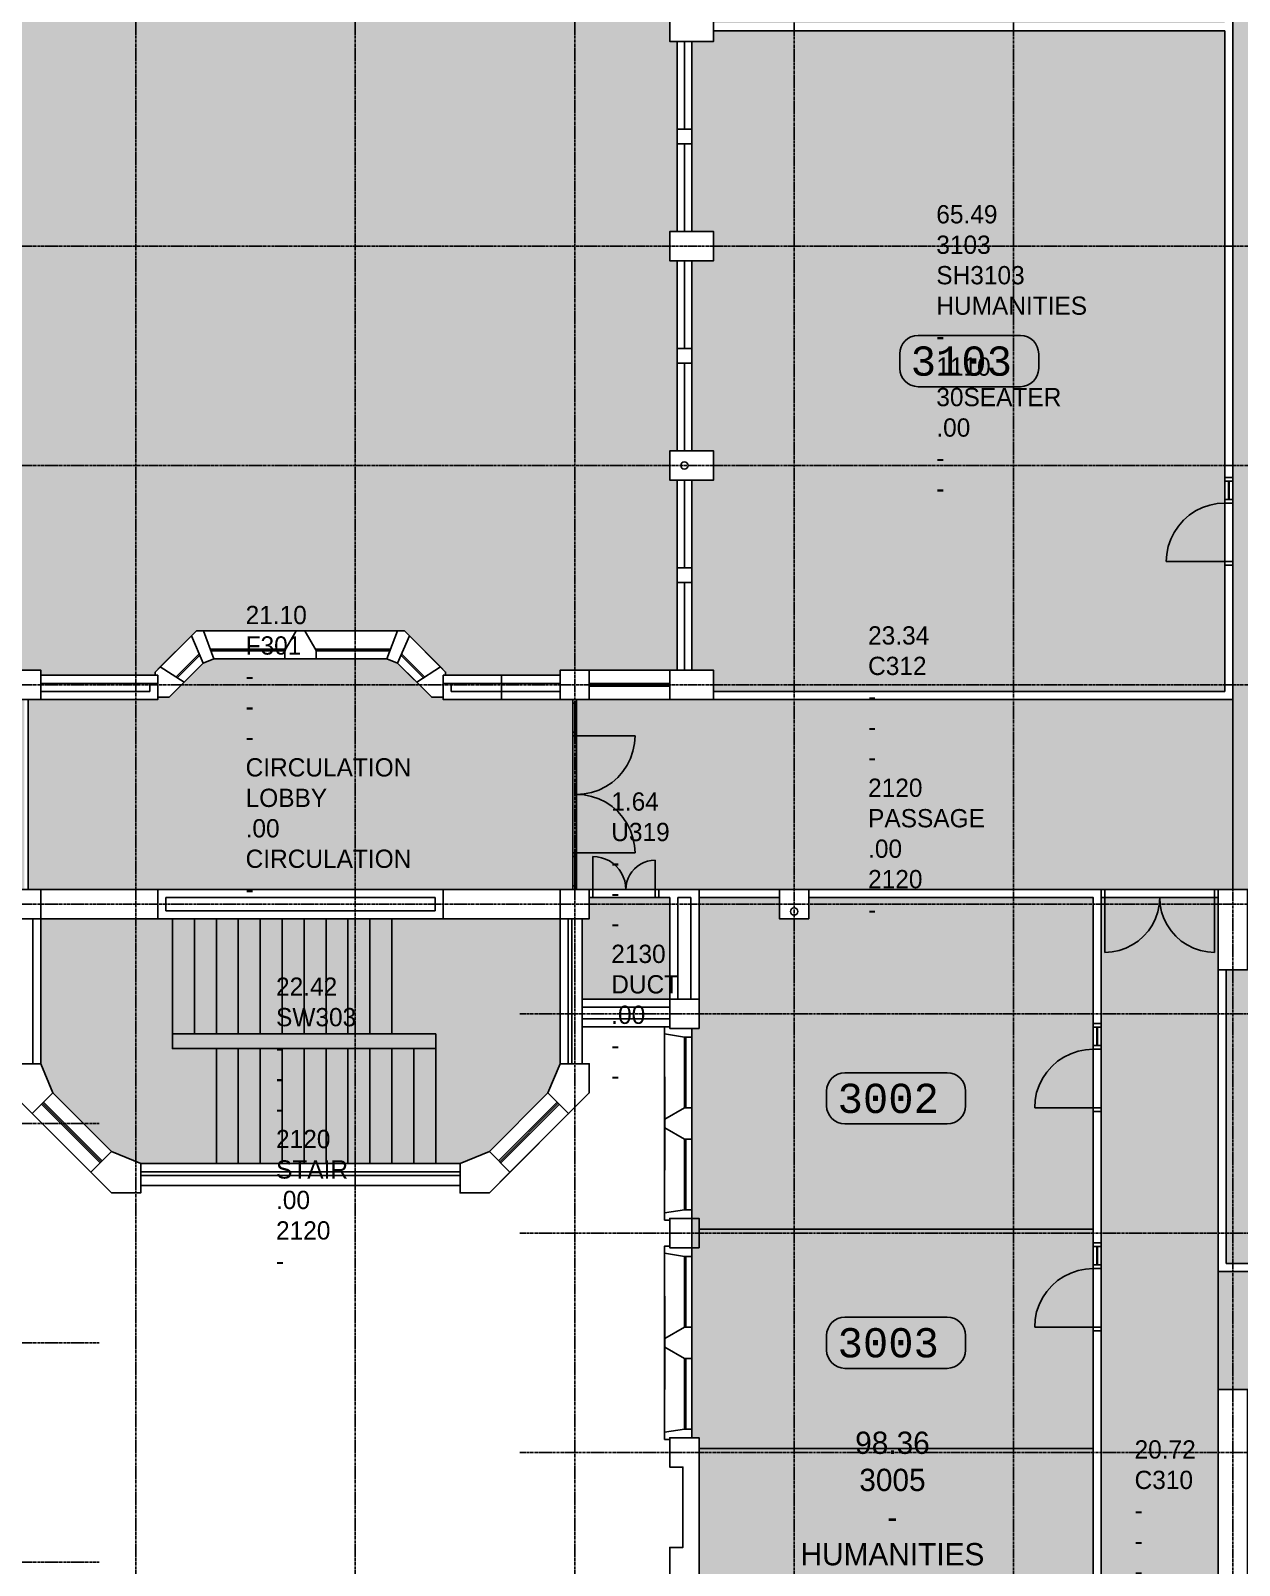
# Model space of a CAD drawing. Header units: millimetres. Extents: x -67062 to 59842, y -55557 to 30708.
# Drawn here: x -51151 to -34624, y -36386 to -15394 of the extents above; entities that cross this region are included whole.
import ezdxf

# ---------------------------------------------------------------- set-up
doc = ezdxf.new("R2010")
doc.units = ezdxf.units.MM
doc.header["$MEASUREMENT"] = 0
doc.linetypes.add('PCENTRE', pattern=[50.8, 31.75, -6.35, 6.35, -6.35])
doc.linetypes.add('PCENTRE2', pattern=[28.575, 19.05, -3.175, 3.175, -3.175])
for name, color, linetype in [('Boundaries_and_building_grids', 140, 'PCENTRE2'), ('BRICK_WALLS_P4', 1, 'CONTINUOUS'), ('COLUMNS_P5', 5, 'CONTINUOUS'), ('DR', 8, 'CONTINUOUS'), ('GROS$', 1, 'CONTINUOUS'), ('HL-TMP', 7, 'CONTINUOUS'), ('LIFTS AND STAIRS', 8, 'CONTINUOUS'), ('RM$', 5, 'CONTINUOUS'), ('RM$TXT', 5, 'CONTINUOUS'), ('SAPSE_P7', 9, 'CONTINUOUS'), ('WA', 6, 'CONTINUOUS'), ('WA_EXT', 7, 'CONTINUOUS'), ('WN', 4, 'CONTINUOUS')]:
    doc.layers.add(name, color=color, linetype=linetype)
doc.styles.add('MONOTXT', font='monotxt.shx')

msp = doc.modelspace()

# ---------------------------------------------------------------- hatches: boundary and pattern name
at = {"layer": 'HL-TMP', "linetype": 'Continuous', "true_color": 0x666666}
h = msp.add_hatch(color=251, dxfattribs=at)
h.paths.add_polyline_path([(-16822, -34092), (-19602, -34092), (-19602, -34882), (-19602, -40092), (-17412, -40092), (-16822, -40092), (-16822, -38882)], flags=0)
h.paths.add_polyline_path([(14588, 6341), (14422, 6741), (13621, 7542), (13221, 7708), (8855, 7708), (8455, 7542), (7653, 6741), (7488, 6341), (7488, 4358), (14588, 4358)], flags=0)
h.paths.add_polyline_path([(-43912, 6341), (-44078, 6741), (-44879, 7542), (-45279, 7708), (-49645, 7708), (-50045, 7542), (-50847, 6741), (-51012, 6341), (-51012, 4358), (-43912, 4358)], flags=0)
h.paths.add_polyline_path([(-43912, -27542), (-51012, -27542), (-51012, -29525), (-50847, -29925), (-50045, -30726), (-49645, -30892), (-45279, -30892), (-44879, -30726), (-44078, -29925), (-43912, -29525)], flags=0)
h.paths.add_polyline_path([(14588, -27542), (7488, -27542), (7488, -29525), (7653, -29925), (8455, -30726), (8855, -30892), (13221, -30892), (13621, -30726), (14422, -29925), (14588, -29525)], flags=0)
h.paths.add_polyline_path([(-10822, -34092), (-13982, -34092), (-13982, -39982), (-12402, -39982), (-10822, -39982)], flags=0)
h.paths.add_polyline_path([(23488, 4343), (23488, 7343), (23488, 10343), (23488, 13343), (23488, 16343), (23488, 19343), (23488, 22343), (23488, 25343), (23488, 28103), (20988, 28103), (20988, 26143), (20988, 23143), (20988, 20143), (20988, 17143), (20988, 14143), (20988, 12736), (20988, 11331), (20988, 9928), (20988, 6811), (20988, 5308), (20988, 3958), (20183, 3958), (16313, 3958), (16313, 2933), (16313, 308), (20928, 308), (20928, -92), (21391, -92), (22991, -92), (23488, -92), (23488, 1343)], flags=0)
h.paths.add_polyline_path([(21038, -202), (21038, -24397), (16588, -24397), (16588, -24542), (14813, -24542), (14813, -27142), (16588, -27142), (16588, -27287), (20778, -27287), (20778, -37877), (23788, -37877), (23788, -3397), (23488, -3397), (23488, -202)], flags=0)
h.paths.add_polyline_path([(-1767, -24542), (-1767, -27142), (7263, -27142), (7263, -24542)], flags=0)
h.paths.add_polyline_path([(-1512, -27252), (58, -27252), (58, -32367), (-1512, -32367)], flags=0)
h.paths.add_polyline_path([(-10602, -33982), (-10602, -40202), (-9322, -40202), (-9322, -33982)], flags=0)
h.paths.add_polyline_path([(-34912, -32367), (-34912, -33982), (58, -33982), (58, -32367)], flags=0)
h.paths.add_polyline_path([(58, -38327), (58, -34092), (-1512, -34092), (-1512, -40202), (-1657, -40202), (-1657, -41752), (-1657, -42287), (-1050, -42287), (58, -42287), (58, -42127), (58, -39127)], flags=0)
h.paths.add_polyline_path([(-1767, -40202), (-2903, -40202), (-8302, -40202), (-9212, -40202), (-9212, -41752), (-9212, -41802), (-7197, -41802), (-4197, -41802), (-1767, -41802), (-1767, -41752)], flags=0)
h.paths.add_polyline_path([(-37712, -40202), (-37712, -41802), (-9322, -41802), (-9322, -40202), (-14202, -40202), (-14202, -39602), (-16602, -39602), (-16602, -40202), (-19822, -40202), (-19822, -39602), (-22222, -39602), (-22222, -40202)], flags=0)
h.paths.add_polyline_path([(-36512, -27252), (-36512, -40202), (-34912, -40202), (-34912, -27252)], flags=0)
h.paths.add_polyline_path([(-31602, -33982), (-30322, -33982), (-30322, -40202), (-31602, -40202)], flags=0)
h.paths.add_polyline_path([(-43687, -24542), (-43687, -27142), (-34712, -27142), (-34712, -24542)], flags=0)
h.paths.add_polyline_path([(-59962, 14603), (-59962, -37877), (-57462, -37877), (-57462, -27142), (-51237, -27142), (-51237, -24542), (-57462, -24542), (-57462, -142), (-57352, -142), (-57352, 308), (-52737, 308), (-52737, 3958), (-57462, 3958), (-57462, 14603)], flags=0)
h.paths.add_polyline_path([(-57412, 25343), (-57412, 28103), (-60012, 28103), (-60012, 25343), (-60012, 23143), (-60012, 20143), (-60012, 19213), (-59962, 19213), (-59962, 17143), (-59962, 14713), (-57462, 14713), (-57462, 16213), (-57412, 16213), (-57412, 16343), (-57412, 19343), (-57412, 22343)], flags=0)
h.paths.add_polyline_path([(-43687, 3958), (-43687, -142), (-42412, -142), (-42412, 1158), (-34712, 1158), (-34712, -142), (-31912, -142), (-31912, 8), (-31512, 8), (-31512, -92), (-31292, -92), (-31079, -429), (-29345, -429), (-29133, -92), (-28912, -92), (-28912, 58), (-28512, 58), (-28512, -92), (-28292, -92), (-28079, -429), (-26345, -429), (-26133, -92), (-25912, -92), (-25912, 58), (-25512, 58), (-25512, -92), (-25292, -92), (-25079, -429), (-23345, -429), (-23133, -92), (-22912, -92), (-22912, 58), (-22512, 58), (-22512, -92), (-22292, -92), (-22079, -429), (-20345, -429), (-20133, -92), (-19912, -92), (-19912, 58), (-19512, 58), (-19512, -92), (-19292, -92), (-19079, -429), (-17345, -429), (-17133, -92), (-16912, -92), (-16912, 58), (-16512, 58), (-16512, -92), (-16292, -92), (-16079, -429), (-14345, -429), (-14133, -92), (-13912, -92), (-13912, 58), (-13512, 58), (-13512, -92), (-13292, -92), (-13079, -429), (-11345, -429), (-11133, -92), (-10912, -92), (-10912, 58), (-10512, 58), (-10512, -92), (-10292, -92), (-10079, -429), (-8345, -429), (-8133, -92), (-7912, -92), (-7912, 58), (-7512, 58), (-7512, -92), (-7292, -92), (-7079, -429), (-5345, -429), (-5133, -92), (-4912, -92), (-4912, 8), (-1767, 8), (-1767, 1158), (5988, 1158), (5988, -142), (7263, -142), (7263, 3958)], flags=0)
h.paths.add_polyline_path([(-32062, -142), (-34712, -142), (-34712, -27142), (-31787, -27142), (-31787, -26921), (-31575, -26709), (-31575, -24975), (-31787, -24763), (-31787, -24542), (-32312, -24542), (-32312, -24142), (-31787, -24142), (-31787, -23921), (-31575, -23709), (-31575, -21975), (-31787, -21763), (-31787, -21542), (-32312, -21542), (-32312, -21142), (-31787, -21142), (-31787, -20921), (-31575, -20709), (-31575, -18975), (-31787, -18763), (-31787, -18542), (-32312, -18542), (-32312, -18142), (-31787, -18142), (-31787, -17921), (-31575, -17709), (-31575, -15975), (-31787, -15763), (-31787, -15542), (-32312, -15542), (-32312, -15142), (-31787, -15142), (-31787, -14921), (-31575, -14709), (-31575, -12975), (-31787, -12763), (-31787, -12542), (-32312, -12542), (-32312, -12142), (-31787, -12142), (-31787, -11921), (-31575, -11709), (-31575, -9975), (-31787, -9763), (-31787, -9542), (-32312, -9542), (-32312, -9142), (-31787, -9142), (-31787, -8921), (-31575, -8709), (-31575, -6975), (-31787, -6763), (-31787, -6542), (-32312, -6542), (-32312, -6142), (-31787, -6142), (-31787, -5921), (-31575, -5709), (-31575, -3975), (-31787, -3763), (-31787, -3542), (-32312, -3542), (-32312, -3142), (-31787, -3142), (-31787, -2921), (-31575, -2709), (-31575, -975), (-31787, -763), (-31787, -542), (-32062, -542)], flags=0)
h.paths.add_polyline_path([(-4637, -27142), (-1767, -27142), (-1767, 8), (-4512, 8), (-4512, -142), (-4362, -142), (-4362, -542), (-4637, -542), (-4637, -763), (-4849, -975), (-4849, -2709), (-4637, -2921), (-4637, -3142), (-4312, -3142), (-4312, -3542), (-4637, -3542), (-4637, -3763), (-4849, -3975), (-4849, -5709), (-4637, -5921), (-4637, -6142), (-4312, -6142), (-4312, -6542), (-4637, -6542), (-4637, -6763), (-4849, -6975), (-4849, -8709), (-4637, -8921), (-4637, -9142), (-4312, -9142), (-4312, -9542), (-4637, -9542), (-4637, -9763), (-4849, -9975), (-4849, -11709), (-4637, -11921), (-4637, -12142), (-4312, -12142), (-4312, -12542), (-4637, -12542), (-4637, -12763), (-4849, -12975), (-4849, -14709), (-4637, -14921), (-4637, -15142), (-4312, -15142), (-4312, -15542), (-4637, -15542), (-4637, -15763), (-4849, -15975), (-4849, -17709), (-4637, -17921), (-4637, -18142), (-4312, -18142), (-4312, -18542), (-4637, -18542), (-4637, -18763), (-4849, -18975), (-4849, -20709), (-4637, -20921), (-4637, -21142), (-4312, -21142), (-4312, -21542), (-4637, -21542), (-4637, -21763), (-4849, -21975), (-4849, -23709), (-4637, -23921), (-4637, -24142), (-4312, -24142), (-4312, -24542), (-4637, -24542), (-4637, -24763), (-4849, -24975), (-4849, -26709), (-4637, -26921)], flags=0)
h.paths.add_polyline_path([(33, 3958), (1033, 3958), (1033, 5658), (1233, 5658), (1233, 12958), (33, 12958)], flags=0)
at = {"layer": 'HL-TMP', "linetype": 'Continuous'}
h = msp.add_hatch(color=7, dxfattribs=at)
h.paths.add_polyline_path([(-34822, -15397), (-41812, -15397), (-41812, -15542), (-42112, -15542), (-42112, -18142), (-41812, -18142), (-41812, -18542), (-42112, -18542), (-42112, -21142), (-41812, -21142), (-41812, -21542), (-42112, -21542), (-42112, -24142), (-41812, -24142), (-41812, -24432), (-34822, -24432), (-34822, -21857)], flags=0)
h.paths.add_polyline_path([(-34822, -6397), (-41812, -6397), (-41812, -6542), (-42112, -6542), (-42112, -9142), (-41812, -9142), (-41812, -9542), (-42112, -9542), (-42112, -12142), (-41812, -12142), (-41812, -12542), (-42112, -12542), (-42112, -15142), (-41812, -15142), (-41812, -15287), (-34822, -15287), (-34822, -12857)], flags=0)
h.paths.add_polyline_path([(-34822, 1048), (-41812, 1048), (-41812, -542), (-42112, -542), (-42112, -3142), (-41812, -3142), (-41812, -3542), (-42112, -3542), (-42112, -6142), (-41812, -6142), (-41812, -6287), (-34822, -6287), (-34822, -3692)], flags=0)
h.paths.add_polyline_path([(-77, 12958), (-4662, 12958), (-4662, 10458), (-4412, 10458), (-4412, 9858), (-4662, 9858), (-4662, 5658), (-77, 5658), (-77, 6678)], flags=0)
h.paths.add_polyline_path([(5588, 12958), (1343, 12958), (1343, 5928), (1343, 5658), (5588, 5658)], flags=0)
h.paths.add_polyline_path([(5688, -6542), (5388, -6542), (5388, -6397), (-1657, -6397), (-1657, -7657), (-1657, -15287), (5388, -15287), (5388, -15142), (5688, -15142), (5688, -12542), (5388, -12542), (5388, -12142), (5688, -12142), (5688, -9542), (5388, -9542), (5388, -9142), (5688, -9142)], flags=0)
h.paths.add_polyline_path([(5688, -20542), (5688, -18542), (5388, -18542), (5388, -18142), (5688, -18142), (5688, -15542), (5388, -15542), (5388, -15397), (-1657, -15397), (-1657, -16657), (-1657, -24432), (5388, -24432), (5388, -24142), (5688, -24142), (5688, -21542), (5388, -21542), (5388, -21142), (5688, -21142)], flags=0)
at = {"layer": 'HL-TMP', "linetype": 'Continuous', "true_color": 0xff6633}
h = msp.add_hatch(color=30, dxfattribs=at)
h.paths.add_polyline_path([(-10122, 5548), (-12412, 5548), (-12412, 4068), (-10719, 4068), (-10122, 4068)], flags=0)
h.paths.add_polyline_path([(20928, -892), (20928, -542), (16263, -542), (16263, -3142), (16588, -3142), (16588, -3287), (20928, -3287)], flags=0)
h.paths.add_polyline_path([(-28732, -34092), (-29752, -34092), (-30212, -34092), (-30212, -36982), (-28732, -36982)], flags=0)
h.paths.add_polyline_path([(5588, -34897), (168, -34897), (168, -36127), (168, -37787), (5588, -37787)], flags=0)
h.paths.add_polyline_path([(-21522, 5548), (-22432, 5548), (-22662, 5548), (-22662, 4558), (-22512, 4558), (-22512, 4068), (-21522, 4068)], flags=0)
h.paths.add_polyline_path([(-19122, 5548), (-20322, 5548), (-21412, 5548), (-21412, 4068), (-19122, 4068)], flags=0)
h.paths.add_polyline_path([(-31822, -34202), (-34512, -34202), (-34512, -39982), (-32790, -39982), (-31822, -39982)], flags=0)
h.paths.add_polyline_path([(-1912, -37922), (-4602, -37922), (-4602, -39982), (-2903, -39982), (-1912, -39982)], flags=0)
h.paths.add_polyline_path([(-31767, -27692), (-31912, -27692), (-31912, -27542), (-32062, -27542), (-32062, -27252), (-34512, -27252), (-34512, -28242), (-34802, -28242), (-34802, -32257), (-31767, -32257), (-31767, -30957)], flags=0)
h.paths.add_polyline_path([(-12522, 5548), (-13432, 5548), (-14912, 5548), (-14912, 4068), (-13912, 4068), (-13912, 4558), (-13512, 4558), (-13512, 4068), (-12522, 4068)], flags=0)
h.paths.add_polyline_path([(-54380, -18596), (-54380, -18397), (-57352, -18397), (-57352, -19657), (-57352, -21287), (-54380, -21287)], flags=0)
at = {"layer": 'HL-TMP', "linetype": 'Continuous', "true_color": 0x66cd4f}
h = msp.add_hatch(color=93, dxfattribs=at)
h.paths.add_polyline_path([(-51312, 5458), (-52412, 5458), (-52412, 5328), (-52412, 4068), (-51537, 4068), (-51412, 4068), (-51412, 4358), (-51312, 4358)], flags=0)
h.paths.add_polyline_path([(-42312, 5386), (-43612, 5386), (-43612, 4358), (-43512, 4358), (-43512, 4068), (-42962, 4068), (-42412, 4068), (-42412, 4358), (-42312, 4358)], flags=0)
h.paths.add_polyline_path([(-24022, 5548), (-26312, 5548), (-26312, 4068), (-25167, 4068), (-24022, 4068)], flags=0)
h.paths.add_polyline_path([(-22772, 5548), (-23912, 5548), (-23912, 4068), (-22962, 4068), (-22912, 4068), (-22912, 4558), (-22772, 4558)], flags=0)
h.paths.add_polyline_path([(-15022, 5548), (-17312, 5548), (-17312, 4068), (-15022, 4068)], flags=0)
h.paths.add_polyline_path([(-77, 5548), (-8312, 5548), (-8312, 4068), (-4912, 4068), (-4912, 4558), (-4512, 4558), (-4512, 4068), (-841, 4068), (-77, 4068)], flags=0)
h.paths.add_polyline_path([(5588, 5548), (1143, 5548), (1143, 4068), (3839, 4068), (5588, 4068)], flags=0)
h.paths.add_polyline_path([(7188, 5386), (5878, 5386), (5878, 4358), (5988, 4358), (5988, 4068), (6538, 4068), (7088, 4068), (7088, 4358), (7188, 4358)], flags=0)
h.paths.add_polyline_path([(14888, -27542), (14888, -28632), (16478, -28632), (16478, -27252), (14988, -27252), (14988, -27542)], flags=0)
h.paths.add_polyline_path([(5988, -27252), (5988, -28689), (7188, -28689), (7188, -27542), (7088, -27542), (7088, -27252)], flags=0)
h.paths.add_polyline_path([(-42412, -27252), (-43512, -27252), (-43512, -27542), (-43612, -27542), (-43612, -28642), (-42412, -28642)], flags=0)
h.paths.add_polyline_path([(-51312, -27542), (-51412, -27542), (-51412, -27252), (-52312, -27252), (-52902, -27252), (-52902, -28632), (-51312, -28632)], flags=0)
at = {"layer": 'HL-TMP', "linetype": 'Continuous', "true_color": 0xcc679f}
h = msp.add_hatch(color=233, dxfattribs=at)
h.paths.add_polyline_path([(-43737, -24542), (-44712, -24542), (-45512, -24542), (-45512, -24512), (-45666, -24512), (-46133, -24046), (-46279, -23985), (-48645, -23985), (-48792, -24046), (-49258, -24512), (-49412, -24512), (-49412, -24542), (-51187, -24542), (-51187, -26642), (-51187, -27142), (-51012, -27142), (-43737, -27142)], flags=0)
h.paths.add_polyline_path([(14763, -24542), (12988, -24542), (12834, -24512), (12367, -24046), (12221, -23985), (9855, -23985), (9708, -24046), (9242, -24512), (9088, -24512), (9088, -24542), (7313, -24542), (7313, -26642), (7313, -27142), (7488, -27142), (14763, -27142), (14763, -26642)], flags=0)
h.paths.add_polyline_path([(16263, 2933), (16263, 3958), (15863, 3958), (14588, 3958), (7313, 3958), (7313, -142), (7488, -142), (7488, -432), (8526, -432), (10738, -432), (10738, -142), (11338, -142), (11338, -432), (14588, -432), (14588, -142), (15988, -142), (15988, 308), (16263, 308)], flags=0)
h.paths.add_polyline_path([(-43737, 3958), (-43912, 3958), (-51537, 3958), (-52687, 3958), (-52687, 1333), (-52687, 308), (-52412, 308), (-52412, -142), (-51012, -142), (-51012, -432), (-49974, -432), (-47762, -432), (-47762, -142), (-47162, -142), (-47162, -432), (-43912, -432), (-43912, -142), (-43737, -142)], flags=0)
at = {"layer": 'HL-TMP', "linetype": 'Continuous'}
h = msp.add_hatch(color=7, dxfattribs=at)
h.paths.add_polyline_path([(-42112, -46702), (-42112, -45542), (-42012, -45542), (-42012, -45142), (-42112, -45142), (-42112, -42542), (-42012, -42542), (-42012, -42142), (-42112, -42142), (-42112, -39542), (-42012, -39542), (-42012, -34787), (-42012, -34642), (-42112, -34642), (-42112, -29042), (-42012, -29042), (-42012, -27252), (-40912, -27252), (-40912, -27542), (-40512, -27542), (-40512, -27252), (-36622, -27252), (-36622, -40092), (-37767, -40092), (-37822, -40092), (-37822, -41912), (-37767, -41912), (-37767, -46642), (-37912, -46642), (-37912, -46742), (-40512, -46742), (-40512, -46642), (-40912, -46642), (-40912, -46742), (-42073, -46742)], flags=0)
h.paths.add_polyline_path([(-52687, -15542), (-53012, -15542), (-53012, -15397), (-57352, -15397), (-57352, -16657), (-57352, -18287), (-53012, -18287), (-54290, -18287), (-54290, -21287), (-53012, -21287), (-53012, -21142), (-52687, -21142), (-52687, -18542), (-53012, -18542), (-53012, -18142), (-52687, -18142)], flags=0)
h.paths.add_polyline_path([(5688, -542), (5388, -542), (5388, 1048), (-1657, 1048), (-1657, -1692), (-1657, -6287), (5388, -6287), (5388, -6142), (5688, -6142), (5688, -3542), (5388, -3542), (5388, -3142), (5688, -3142)], flags=0)
at = {"layer": 'HL-TMP', "linetype": 'Continuous', "true_color": 0x339aa9}
h = msp.add_hatch(color=135, dxfattribs=at)
h.paths.add_polyline_path([(16063, -15542), (15988, -15542), (15988, -15142), (16063, -15142), (16063, -12542), (15988, -12542), (15988, -12142), (16063, -12142), (16063, -9542), (15988, -9542), (15988, -9142), (16063, -9142), (16063, -6542), (15988, -6542), (15988, -6142), (16063, -6142), (16063, -3542), (15988, -3542), (15988, -3142), (16063, -3142), (16063, -542), (14888, -542), (14888, -2525), (14988, -2525), (14988, -2925), (14705, -3208), (14634, -3137), (13833, -3938), (13903, -4009), (13621, -4292), (13221, -4292), (13221, -4192), (8855, -4192), (8855, -4292), (8455, -4292), (8172, -4009), (8243, -3938), (7441, -3137), (7371, -3208), (7088, -2925), (7088, -2525), (7188, -2525), (7188, -542), (5888, -542), (5888, -3142), (5988, -3142), (5988, -3542), (5888, -3542), (5888, -6142), (5988, -6142), (5988, -6542), (5888, -6542), (5888, -9142), (5988, -9142), (5988, -9542), (5888, -9542), (5888, -12142), (5988, -12142), (5988, -12542), (5888, -12542), (5888, -15142), (5988, -15142), (5988, -15542), (5888, -15542), (5888, -18142), (5988, -18142), (5988, -18542), (5888, -18542), (5888, -20542), (5888, -21142), (5988, -21142), (5988, -21542), (5888, -21542), (5888, -24142), (7488, -24142), (7488, -24212), (9052, -24212), (9052, -24167), (9615, -23604), (12460, -23604), (13068, -24212), (14588, -24212), (14588, -24142), (16063, -24142), (16063, -21542), (15988, -21542), (15988, -21142), (16063, -21142), (16063, -18542), (15988, -18542), (15988, -18142), (16063, -18142)], flags=0)
h.paths.add_polyline_path([(-31512, -142), (-31512, -542), (-31737, -542), (-31737, -742), (-31525, -954), (-31525, -2730), (-31737, -2942), (-31737, -3142), (-31512, -3142), (-31512, -3542), (-31737, -3542), (-31737, -3742), (-31525, -3954), (-31525, -5730), (-31737, -5942), (-31737, -6142), (-31512, -6142), (-31512, -6542), (-31737, -6542), (-31737, -6742), (-31525, -6954), (-31525, -8730), (-31737, -8942), (-31737, -9142), (-31512, -9142), (-31512, -9542), (-31737, -9542), (-31737, -9742), (-31525, -9954), (-31525, -11730), (-31737, -11942), (-31737, -12142), (-31512, -12142), (-31512, -12542), (-31737, -12542), (-31737, -12742), (-31525, -12954), (-31525, -14730), (-31737, -14942), (-31737, -15142), (-31512, -15142), (-31512, -15542), (-31737, -15542), (-31737, -15742), (-31525, -15954), (-31525, -17730), (-31737, -17942), (-31737, -18142), (-31512, -18142), (-31512, -18542), (-31737, -18542), (-31737, -18742), (-31525, -18954), (-31525, -20730), (-31737, -20942), (-31737, -21142), (-31512, -21142), (-31512, -21542), (-31737, -21542), (-31737, -21742), (-31525, -21954), (-31525, -23730), (-31737, -23942), (-31737, -24142), (-31512, -24142), (-31512, -24542), (-31737, -24542), (-31737, -24742), (-31525, -24954), (-31525, -26730), (-31737, -26942), (-31737, -27142), (-31512, -27142), (-31512, -27542), (-31312, -27542), (-31100, -27205), (-29324, -27205), (-29112, -27542), (-28912, -27542), (-28912, -27142), (-28512, -27142), (-28512, -27542), (-28312, -27542), (-28100, -27205), (-26324, -27205), (-26112, -27542), (-25912, -27542), (-25912, -27142), (-25512, -27142), (-25512, -27542), (-25312, -27542), (-25100, -27205), (-23324, -27205), (-23112, -27542), (-22912, -27542), (-22912, -27142), (-22512, -27142), (-22512, -27542), (-22312, -27542), (-22100, -27205), (-20324, -27205), (-20112, -27542), (-19912, -27542), (-19912, -27142), (-19512, -27142), (-19512, -27542), (-19312, -27542), (-19100, -27205), (-17324, -27205), (-17112, -27542), (-16912, -27542), (-16912, -27142), (-16512, -27142), (-16512, -27542), (-16312, -27542), (-16100, -27205), (-14324, -27205), (-14112, -27542), (-13912, -27542), (-13912, -27142), (-13512, -27142), (-13512, -27542), (-13312, -27542), (-13100, -27205), (-11324, -27205), (-11112, -27542), (-10912, -27542), (-10912, -27142), (-10512, -27142), (-10512, -27542), (-10312, -27542), (-10100, -27205), (-8324, -27205), (-8112, -27542), (-7912, -27542), (-7912, -27142), (-7512, -27142), (-7512, -27542), (-7312, -27542), (-7100, -27205), (-5324, -27205), (-5112, -27542), (-4912, -27542), (-4912, -27142), (-4687, -27142), (-4687, -26942), (-4893, -26737), (-4899, -26730), (-4899, -24954), (-4687, -24742), (-4687, -24542), (-4912, -24542), (-4912, -24142), (-4687, -24142), (-4687, -23942), (-4899, -23730), (-4899, -21954), (-4687, -21742), (-4687, -21542), (-4912, -21542), (-4912, -21142), (-4687, -21142), (-4687, -20942), (-4899, -20730), (-4899, -18954), (-4687, -18742), (-4687, -18542), (-4912, -18542), (-4912, -18142), (-4687, -18142), (-4687, -17942), (-4899, -17730), (-4899, -15954), (-4687, -15742), (-4687, -15542), (-4912, -15542), (-4912, -15142), (-4687, -15142), (-4687, -14942), (-4899, -14730), (-4899, -12954), (-4687, -12742), (-4687, -12542), (-4912, -12542), (-4912, -12142), (-4687, -12142), (-4687, -11942), (-4899, -11730), (-4899, -9954), (-4687, -9742), (-4687, -9542), (-4912, -9542), (-4912, -9142), (-4687, -9142), (-4687, -8942), (-4899, -8730), (-4899, -6954), (-4687, -6742), (-4687, -6542), (-4912, -6542), (-4912, -6142), (-4687, -6142), (-4687, -5942), (-4899, -5730), (-4899, -3954), (-4687, -3742), (-4687, -3542), (-4912, -3542), (-4912, -3142), (-4687, -3142), (-4687, -2942), (-4899, -2730), (-4899, -954), (-4687, -742), (-4687, -542), (-4912, -542), (-4912, -142), (-5112, -142), (-5324, -479), (-7100, -479), (-7312, -142), (-7512, -142), (-7512, -542), (-7912, -542), (-7912, -142), (-8112, -142), (-8324, -479), (-10100, -479), (-10312, -142), (-10512, -142), (-10512, -542), (-10912, -542), (-10912, -142), (-11112, -142), (-11324, -479), (-13100, -479), (-13312, -142), (-13512, -142), (-13512, -542), (-13912, -542), (-13912, -142), (-14112, -142), (-14324, -479), (-16100, -479), (-16312, -142), (-16512, -142), (-16512, -542), (-16912, -542), (-16912, -142), (-17112, -142), (-17324, -479), (-19100, -479), (-19312, -142), (-19512, -142), (-19512, -542), (-19912, -542), (-19912, -142), (-20112, -142), (-20324, -479), (-22100, -479), (-22312, -142), (-22512, -142), (-22512, -542), (-22912, -542), (-22912, -142), (-23112, -142), (-23324, -479), (-25100, -479), (-25312, -142), (-25512, -142), (-25512, -542), (-25912, -542), (-25912, -142), (-26112, -142), (-26324, -479), (-28100, -479), (-28312, -142), (-28512, -142), (-28512, -542), (-28912, -542), (-28912, -142), (-29112, -142), (-29324, -479), (-31100, -479), (-31312, -142)], flags=0)
h.paths.add_polyline_path([(-42312, -12542), (-42412, -12542), (-42412, -12142), (-42312, -12142), (-42312, -9542), (-42412, -9542), (-42412, -9142), (-42312, -9142), (-42312, -6542), (-42412, -6542), (-42412, -6142), (-42312, -6142), (-42312, -3542), (-42412, -3542), (-42412, -3142), (-42312, -3142), (-42312, -542), (-43612, -542), (-43612, -2525), (-43512, -2525), (-43512, -2925), (-43795, -3208), (-43866, -3137), (-44667, -3938), (-44597, -4009), (-44879, -4292), (-45279, -4292), (-45279, -4192), (-49645, -4192), (-49645, -4292), (-50045, -4292), (-50328, -4009), (-50257, -3938), (-51059, -3137), (-51129, -3208), (-51412, -2925), (-51412, -2525), (-51312, -2525), (-51312, -542), (-52487, -542), (-52487, -3142), (-52412, -3142), (-52412, -3542), (-52487, -3542), (-52487, -6142), (-52412, -6142), (-52412, -6542), (-52487, -6542), (-52487, -9142), (-52412, -9142), (-52412, -9542), (-52487, -9542), (-52487, -12142), (-52412, -12142), (-52412, -12542), (-52487, -12542), (-52487, -15142), (-52412, -15142), (-52412, -15542), (-52487, -15542), (-52487, -18142), (-52412, -18142), (-52412, -18542), (-52487, -18542), (-52487, -21142), (-52412, -21142), (-52412, -21542), (-52487, -21542), (-52487, -24142), (-51012, -24142), (-51012, -24212), (-49448, -24212), (-49448, -24167), (-48885, -23604), (-46040, -23604), (-45477, -24167), (-45477, -24212), (-45432, -24212), (-44712, -24212), (-43912, -24212), (-43912, -24142), (-42312, -24142), (-42312, -21542), (-42412, -21542), (-42412, -21142), (-42312, -21142), (-42312, -18542), (-42412, -18542), (-42412, -18142), (-42312, -18142), (-42312, -15542), (-42412, -15542), (-42412, -15142), (-42312, -15142)], flags=0)

# ---------------------------------------------------------------- linework, layer by layer
at = {"layer": 'Boundaries_and_building_grids', "color": 140, "linetype": 'PCENTRE', "lineweight": -3}
for p, q in [((-49712, -43392), (-49712, 30708)), ((-46712, -43392), (-46712, 30708)), ((-43712, -43392), (-43712, 30708)), ((-40712, -48892), (-40712, 30708)), ((-37712, -48892), (-37712, 30708)), ((-34712, -48892), (-34712, 30708)), ((-67062, -18342), (30638, -18342)), ((-67062, -21342), (30638, -21342)), ((-67062, -24342), (30638, -24342)), ((-67062, -27342), (30638, -27342)), ((-44462, -28842), (8038, -28842)), ((-67062, -30342), (-50212, -30342)), ((-44462, -31842), (8038, -31842)), ((-67062, -33342), (-50212, -33342)), ((-44462, -34842), (8038, -34842)), ((-67062, -36342), (-50212, -36342))]:
    msp.add_line(p, q, dxfattribs=at)
at = {"layer": 'BRICK_WALLS_P4', "linetype": 'Continuous'}
for p, q in [((-34712, -21507), (-34712, -13707)), ((-41812, -15397), (-34822, -15397)), ((-34822, -21507), (-34822, -15397)), ((-34822, -21507), (-34712, -21507)), ((-34822, -24432), (-34822, -22707)), ((-34822, -22707), (-34712, -22707)), ((-34712, -24542), (-34712, -22707)), ((-51012, -24212), (-49522, -24212)), ((-51012, -24212), (-51012, -24322)), ((-51012, -24322), (-49412, -24322)), ((-49522, -24212), (-49412, -24212)), ((-49522, -24432), (-49522, -24322)), ((-49412, -24322), (-49522, -24322)), ((-49412, -24212), (-49412, -24322)), ((-49412, -24322), (-49412, -24212)), ((-49412, -24542), (-49412, -24322)), ((-45402, -24212), (-45512, -24212)), ((-45512, -24322), (-45512, -24212)), ((-45512, -24212), (-45512, -24322)), ((-43912, -24322), (-45512, -24322)), ((-45512, -24542), (-45512, -24322)), ((-45402, -24322), (-45512, -24322)), ((-43912, -24212), (-45402, -24212)), ((-45402, -24432), (-45402, -24322)), ((-43912, -24212), (-43912, -24322)), ((-51012, -24432), (-49522, -24432)), ((-51012, -24432), (-51012, -24542)), ((-51012, -24542), (-49412, -24542)), ((-43912, -24542), (-45512, -24542)), ((-43912, -24432), (-45402, -24432)), ((-43912, -24542), (-43912, -24432)), ((-41812, -24432), (-34822, -24432)), ((-41812, -24542), (-41812, -24432)), ((-41812, -24542), (-34712, -24542)), ((-49412, -27142), (-45512, -27142)), ((-49412, -27542), (-49412, -27142)), ((-49302, -27252), (-45622, -27252)), ((-49302, -27432), (-49302, -27252)), ((-45622, -27432), (-45622, -27252)), ((-45512, -27542), (-45512, -27142)), ((-42562, -27142), (-42562, -27252)), ((-42012, -27142), (-42562, -27142)), ((-42412, -27252), (-42562, -27252)), ((-42412, -28642), (-42412, -27252)), ((-42302, -28642), (-42302, -27252)), ((-42122, -27252), (-42302, -27252)), ((-42122, -28642), (-42122, -27252)), ((-42012, -28642), (-42012, -27142)), ((-49302, -27432), (-45622, -27432)), ((-51122, -29525), (-51122, -27542)), ((-51122, -27542), (-51012, -27542)), ((-51012, -29525), (-51012, -27542)), ((-49412, -27542), (-45512, -27542)), ((-43912, -29525), (-43912, -27542)), ((-43912, -27542), (-43802, -27542)), ((-43802, -29525), (-43802, -27542)), ((-43752, -27542), (-43752, -29525)), ((-43752, -27542), (-43612, -27542)), ((-43612, -27542), (-43612, -29525)), ((-42412, -28642), (-43612, -28642)), ((-42412, -28752), (-43612, -28752)), ((-42302, -28642), (-42412, -28642)), ((-42412, -28752), (-42412, -28642)), ((-42012, -28642), (-42122, -28642)), ((-42412, -28909), (-43612, -28909)), ((-42412, -29019), (-42412, -28909)), ((-42412, -29019), (-43612, -29019)), ((-51122, -29525), (-51012, -29525)), ((-43912, -29525), (-43802, -29525)), ((-43752, -29525), (-43612, -29525)), ((-49645, -30892), (-49645, -31002)), ((-49645, -30892), (-45279, -30892)), ((-49645, -31002), (-45279, -31002)), ((-49645, -31052), (-45279, -31052)), ((-49645, -31192), (-49645, -31052)), ((-45279, -30892), (-45279, -31002)), ((-45279, -31192), (-45279, -31052)), ((-49645, -31192), (-45279, -31192))]:
    msp.add_line(p, q, dxfattribs=at)
at = {"layer": 'COLUMNS_P5', "linetype": 'Continuous'}
for points in [[(-42412, -15142), (-41812, -15142), (-41812, -15542), (-42412, -15542)], [(-41812, -18542), (-42412, -18542), (-42412, -18142), (-41812, -18142)], [(-42412, -21142), (-41812, -21142), (-41812, -21542), (-42412, -21542)], [(-51412, -24142), (-51012, -24142), (-51012, -24542), (-51412, -24542)], [(-41812, -24542), (-42412, -24542), (-42412, -24142), (-41812, -24142)], [(-51412, -27542), (-51412, -27142), (-51012, -27142), (-51012, -27542)], [(-34512, -28242), (-34912, -28242), (-34912, -27142), (-34512, -27142)], [(-51012, -29525), (-51412, -29525), (-51412, -29925), (-51129, -30208), (-50847, -29925)], [(-44078, -29925), (-43795, -30208), (-43512, -29925), (-43512, -29525), (-43912, -29525)], [(-50045, -30726), (-50328, -31009), (-50045, -31292), (-49645, -31292), (-49645, -30892)], [(-45279, -31292), (-45279, -30892), (-44879, -30726), (-44597, -31009), (-44879, -31292)], [(-34912, -40202), (-34912, -33982), (-34512, -33982), (-34512, -40202)], [(-42232, -35042), (-42412, -35042), (-42412, -34642), (-42012, -34642), (-42012, -36542), (-42412, -36542), (-42412, -36142), (-42232, -36142)]]:
    msp.add_lwpolyline(points, close=True, dxfattribs=at)
for points in [[(-43512, -24542), (-43912, -24542), (-43912, -24142), (-43512, -24142), (-43512, -24542)], [(-43512, -27542), (-43912, -27542), (-43912, -27142), (-43512, -27142), (-43512, -27542)], [(-40512, -27542), (-40912, -27542), (-40912, -27142), (-40512, -27142), (-40512, -27542)], [(-42012, -29042), (-42412, -29042), (-42412, -28642), (-42012, -28642), (-42012, -29042)], [(-42012, -32042), (-42412, -32042), (-42412, -31642), (-42012, -31642), (-42012, -32042)]]:
    msp.add_lwpolyline(points, dxfattribs=at)
at = {"layer": 'COLUMNS_P5', "linetype": 'Continuous', "lineweight": -3}
for centre in [(-42212, -21342), (-40712, -27442)]:
    msp.add_circle(centre, 50, dxfattribs=at)
at = {"layer": 'DR', "linetype": 'Continuous'}
for p, q in [((-34822, -21807), (-34822, -21557)), ((-34772, -21557), (-34772, -21807)), ((-34762, -21807), (-34762, -21557)), ((-34712, -21557), (-34712, -21807)), ((-34822, -22657), (-35622, -22657)), ((-43737, -24992), (-43737, -24592)), ((-43712, -24992), (-43712, -24592)), ((-43687, -24992), (-43687, -24592)), ((-42887, -25042), (-43687, -25042)), ((-43687, -26642), (-42887, -26642)), ((-43737, -27092), (-43737, -26692)), ((-43712, -27092), (-43712, -26692)), ((-43687, -27092), (-43687, -26692)), ((-43462, -26692), (-43462, -27142)), ((-42612, -27142), (-42612, -26742)), ((-36462, -27252), (-36462, -28002)), ((-34962, -28002), (-34962, -27252)), ((-36622, -29277), (-36622, -29027)), ((-36572, -29027), (-36572, -29277)), ((-36562, -29277), (-36562, -29027)), ((-36512, -29027), (-36512, -29277)), ((-36622, -30127), (-37422, -30127)), ((-36622, -32277), (-36622, -32027)), ((-36572, -32027), (-36572, -32277)), ((-36562, -32277), (-36562, -32027)), ((-36512, -32027), (-36512, -32277)), ((-36622, -33127), (-37422, -33127))]:
    msp.add_line(p, q, dxfattribs=at)
at = {"layer": 'DR'}
for p, q in [((-35388, -22091), (-35309, -22022)), ((-35309, -22022), (-35222, -21964)), ((-35222, -21964), (-35128, -21918)), ((-35128, -21918), (-35029, -21884)), ((-35029, -21884), (-34927, -21864)), ((-34927, -21864), (-34822, -21857)), ((-35515, -22257), (-35457, -22170)), ((-35457, -22170), (-35388, -22091)), ((-35615, -22553), (-35595, -22450)), ((-35595, -22450), (-35561, -22351)), ((-35561, -22351), (-35515, -22257)), ((-35622, -22657), (-35615, -22553)), ((-42894, -25146), (-42915, -25249)), ((-42887, -25042), (-42894, -25146)), ((-42948, -25348), (-42994, -25442)), ((-42915, -25249), (-42948, -25348)), ((-43122, -25608), (-43200, -25677)), ((-43053, -25529), (-43122, -25608)), ((-42994, -25442), (-43053, -25529)), ((-43480, -25815), (-43583, -25835)), ((-43381, -25781), (-43480, -25815)), ((-43287, -25735), (-43381, -25781)), ((-43200, -25677), (-43287, -25735)), ((-43583, -25835), (-43687, -25842)), ((-43687, -25842), (-43583, -25849)), ((-43583, -25849), (-43480, -25869)), ((-43480, -25869), (-43381, -25903)), ((-43381, -25903), (-43287, -25949)), ((-43287, -25949), (-43200, -26007)), ((-43200, -26007), (-43122, -26076)), ((-43122, -26076), (-43053, -26155)), ((-43053, -26155), (-42994, -26242)), ((-42994, -26242), (-42948, -26336)), ((-42948, -26336), (-42915, -26435)), ((-42915, -26435), (-42894, -26538)), ((-42894, -26538), (-42887, -26642)), ((-43462, -26692), (-43404, -26696)), ((-43404, -26696), (-43346, -26707)), ((-43346, -26707), (-43290, -26726)), ((-43290, -26726), (-43237, -26752)), ((-43237, -26752), (-43188, -26785)), ((-43188, -26785), (-43144, -26824)), ((-43144, -26824), (-43105, -26868)), ((-43105, -26868), (-43073, -26917)), ((-42930, -26898), (-42895, -26859)), ((-42895, -26859), (-42856, -26825)), ((-42856, -26825), (-42812, -26796)), ((-42812, -26796), (-42765, -26772)), ((-42765, -26772), (-42716, -26756)), ((-42716, -26756), (-42665, -26745)), ((-42665, -26745), (-42612, -26742)), ((-43073, -26917), (-43047, -26970)), ((-43047, -26970), (-43028, -27025)), ((-43028, -27025), (-43016, -27083)), ((-43009, -27090), (-42999, -27038)), ((-42999, -27038), (-42982, -26989)), ((-42982, -26989), (-42959, -26942)), ((-42959, -26942), (-42930, -26898)), ((-43016, -27083), (-43012, -27142)), ((-43012, -27142), (-43009, -27090)), ((-35712, -27252), (-35719, -27350)), ((-35706, -27350), (-35712, -27252)), ((-35738, -27446), (-35769, -27539)), ((-35719, -27350), (-35738, -27446)), ((-35687, -27446), (-35706, -27350)), ((-35655, -27539), (-35687, -27446)), ((-35867, -27709), (-35932, -27782)), ((-35813, -27627), (-35867, -27709)), ((-35769, -27539), (-35813, -27627)), ((-35612, -27627), (-35655, -27539)), ((-35557, -27709), (-35612, -27627)), ((-35493, -27782), (-35557, -27709)), ((-36087, -27901), (-36175, -27945)), ((-36006, -27847), (-36087, -27901)), ((-35932, -27782), (-36006, -27847)), ((-35419, -27847), (-35493, -27782)), ((-35337, -27901), (-35419, -27847)), ((-35249, -27945), (-35337, -27901)), ((-36364, -27996), (-36462, -28002)), ((-36268, -27976), (-36364, -27996)), ((-36175, -27945), (-36268, -27976)), ((-35156, -27976), (-35249, -27945)), ((-35060, -27996), (-35156, -27976)), ((-34962, -28002), (-35060, -27996)), ((-37022, -29434), (-36928, -29388)), ((-36928, -29388), (-36829, -29354)), ((-36829, -29354), (-36727, -29334)), ((-36727, -29334), (-36622, -29327)), ((-37257, -29640), (-37188, -29561)), ((-37188, -29561), (-37109, -29492)), ((-37109, -29492), (-37022, -29434)), ((-37361, -29821), (-37315, -29727)), ((-37315, -29727), (-37257, -29640)), ((-37415, -30023), (-37395, -29920)), ((-37395, -29920), (-37361, -29821)), ((-37422, -30127), (-37415, -30023)), ((-36727, -32334), (-36622, -32327)), ((-37188, -32561), (-37109, -32492)), ((-37109, -32492), (-37022, -32434)), ((-37022, -32434), (-36928, -32388)), ((-36928, -32388), (-36829, -32354)), ((-36829, -32354), (-36727, -32334)), ((-37361, -32821), (-37315, -32727)), ((-37315, -32727), (-37257, -32640)), ((-37257, -32640), (-37188, -32561)), ((-37415, -33023), (-37395, -32920)), ((-37395, -32920), (-37361, -32821)), ((-37422, -33127), (-37415, -33023))]:
    msp.add_line(p, q, dxfattribs=at)
at = {"layer": 'DR', "linetype": 'Continuous'}
for points in [[(-34822, -21557), (-34712, -21557), (-34712, -21507), (-34822, -21507), (-34822, -21557)], [(-34822, -21857), (-34712, -21857), (-34712, -21807), (-34822, -21807), (-34822, -21857)], [(-34822, -22707), (-34712, -22707), (-34712, -22657), (-34822, -22657), (-34822, -22707)], [(-43737, -24592), (-43737, -24542), (-43687, -24542), (-43687, -24592), (-43737, -24592)], [(-43737, -25042), (-43737, -24992), (-43687, -24992), (-43687, -25042), (-43737, -25042)], [(-43737, -26692), (-43737, -26642), (-43687, -26642), (-43687, -26692), (-43737, -26692)], [(-43737, -27142), (-43737, -27092), (-43687, -27092), (-43687, -27142), (-43737, -27142)], [(-43512, -27252), (-43512, -27142), (-43462, -27142), (-43462, -27252), (-43512, -27252)], [(-42612, -27252), (-42612, -27142), (-42562, -27142), (-42562, -27252), (-42612, -27252)], [(-36512, -27142), (-36462, -27142), (-36462, -27252), (-36512, -27252), (-36512, -27142)], [(-34962, -27142), (-34912, -27142), (-34912, -27252), (-34962, -27252), (-34962, -27142)], [(-36622, -29027), (-36512, -29027), (-36512, -28977), (-36622, -28977), (-36622, -29027)], [(-36622, -29327), (-36512, -29327), (-36512, -29277), (-36622, -29277), (-36622, -29327)], [(-36622, -30177), (-36512, -30177), (-36512, -30127), (-36622, -30127), (-36622, -30177)], [(-36622, -32027), (-36512, -32027), (-36512, -31977), (-36622, -31977), (-36622, -32027)], [(-36622, -32327), (-36512, -32327), (-36512, -32277), (-36622, -32277), (-36622, -32327)], [(-36622, -33177), (-36512, -33177), (-36512, -33127), (-36622, -33127), (-36622, -33177)]]:
    msp.add_lwpolyline(points, dxfattribs=at)
at = {"layer": 'GROS$', "linetype": 'Continuous', "flags": 128}
for points in [[(-34712, -12857), (-34712, -21857), (-34822, -21857), (-34822, -15397), (-41812, -15397), (-41812, -15542), (-42112, -15542), (-42112, -18142), (-41812, -18142), (-41812, -18542), (-42112, -18542), (-42112, -21142), (-41812, -21142), (-41812, -21542), (-42112, -21542), (-42112, -24142), (-41812, -24142), (-41812, -24432), (-34822, -24432), (-34822, -21857), (-34712, -21857), (-34712, -24542), (-43687, -24542), (-43687, -27142), (-43737, -27142), (-43737, -24542), (-44712, -24542), (-44712, -24212), (-43912, -24212), (-43912, -24142), (-42312, -24142), (-42312, -21542), (-42412, -21542), (-42412, -21142), (-42312, -21142), (-42312, -18542), (-42412, -18542), (-42412, -18142), (-42312, -18142), (-42312, -15542), (-42412, -15542), (-42412, -15142)], [(-52487, -24142), (-51012, -24142), (-51012, -24212), (-49448, -24212), (-49448, -24167), (-48885, -23604), (-46040, -23604), (-45477, -24167), (-45477, -24212), (-44712, -24212), (-44712, -24542), (-45512, -24542), (-45512, -24512), (-45666, -24512), (-46133, -24046), (-46279, -23985), (-48645, -23985), (-48792, -24046), (-49258, -24512), (-49412, -24512), (-49412, -24542), (-51187, -24542)], [(-51187, -27142), (-51012, -27142), (-51012, -29525), (-50847, -29925), (-50045, -30726), (-49645, -30892), (-45279, -30892), (-44879, -30726), (-44078, -29925), (-43912, -29525), (-43912, -27542), (-51012, -27542), (-51012, -27142), (-43512, -27142), (-43512, -27542), (-43612, -27542), (-43612, -28642), (-42412, -28642), (-42412, -27252), (-43512, -27252), (-43512, -27142), (-36462, -27142), (-36462, -27252), (-36512, -27252), (-36512, -29327), (-36622, -29327), (-36622, -27252), (-40512, -27252), (-40512, -27542), (-40912, -27542), (-40912, -27252), (-42012, -27252), (-42012, -29042), (-42112, -29042), (-42112, -31642), (-42012, -31642), (-42012, -31787), (-36622, -31787), (-36622, -29327), (-36512, -29327), (-36512, -32327), (-36622, -32327), (-36622, -31787), (-42012, -31787), (-42012, -32042), (-42112, -32042), (-42112, -34642), (-42012, -34642), (-42012, -34787), (-36622, -34787), (-36622, -32327), (-36512, -32327), (-36512, -36739)], [(-32268, -32367), (-34912, -32367), (-34912, -27252), (-36462, -27252), (-36462, -27142), (-31787, -27142)], [(-34512, -28242), (-34802, -28242), (-34802, -32257), (-31767, -32257)], [(-51412, -29925), (-50045, -31292), (-49645, -31292), (-49645, -31192), (-45279, -31192), (-45279, -31292), (-44879, -31292), (-43512, -29925), (-43512, -29525), (-43612, -29525), (-43612, -29019), (-42482, -29019), (-42482, -31665), (-42412, -31665), (-42412, -32019), (-42482, -32019), (-42482, -34665), (-42412, -34665), (-42412, -35042), (-42232, -35042), (-42232, -36142), (-42412, -36142), (-42412, -36493)], [(-32790, -40202), (-34912, -40202), (-34912, -33982), (-33167, -33982)], [(-36622, -36739), (-36622, -34787), (-42012, -34787), (-42012, -39452)]]:
    msp.add_lwpolyline(points, dxfattribs=at)
at = {"layer": 'LIFTS AND STAIRS', "linetype": 'Continuous'}
for p, q in [((-48912, -27542), (-48912, -29117)), ((-48612, -27542), (-48612, -29117)), ((-48312, -27542), (-48312, -29117)), ((-48012, -27542), (-48012, -29117)), ((-47712, -27542), (-47712, -29117)), ((-47412, -27542), (-47412, -29117)), ((-47112, -27542), (-47112, -29117)), ((-46812, -27542), (-46812, -29117)), ((-46512, -27542), (-46512, -29117)), ((-48612, -29317), (-48612, -30892)), ((-48312, -29317), (-48312, -30892)), ((-48012, -29317), (-48012, -30892)), ((-47712, -29317), (-47712, -30892)), ((-47412, -29317), (-47412, -30892)), ((-47112, -29317), (-47112, -30892)), ((-46812, -29317), (-46812, -30892)), ((-46512, -29317), (-46512, -30892)), ((-46212, -30892), (-46212, -29317)), ((-45912, -30892), (-45912, -29317)), ((-45612, -29317), (-45612, -30892)), ((-48612, -30892), (-45612, -30892))]:
    msp.add_line(p, q, dxfattribs=at)
for points in [[(-46212, -27542), (-49212, -27542), (-49212, -29117), (-46212, -29117), (-46212, -27542)], [(-49212, -29117), (-49212, -29317), (-45612, -29317)], [(-46212, -29117), (-45612, -29117), (-45612, -29317)]]:
    msp.add_lwpolyline(points, dxfattribs=at)
at = {"layer": 'RM$', "linetype": 'Continuous', "flags": 128}
for points in [[(-32062, -142), (-34712, -142), (-34712, -27142), (-31787, -27142)], [(-52487, -24142), (-51012, -24142), (-51012, -24212), (-49448, -24212), (-49448, -24167), (-48885, -23604), (-46040, -23604), (-45477, -24167), (-45477, -24212), (-45432, -24212), (-44712, -24212), (-43912, -24212), (-43912, -24142), (-42312, -24142), (-42312, -21542), (-42412, -21542), (-42412, -21142), (-42312, -21142), (-42312, -18542), (-42412, -18542), (-42412, -18142), (-42312, -18142), (-42312, -15542), (-42412, -15542), (-42412, -15142)], [(-42012, -39542), (-42012, -34787), (-42012, -34642), (-42112, -34642), (-42112, -29042), (-42012, -29042), (-42012, -27252), (-40912, -27252), (-40912, -27542), (-40512, -27542), (-40512, -27252), (-36622, -27252), (-36622, -40092)], [(-36512, -27252), (-36512, -40202), (-34912, -40202), (-34912, -27252), (-36512, -27252)]]:
    msp.add_lwpolyline(points, dxfattribs=at)
for points in [[(-34822, -15397), (-41812, -15397), (-41812, -15542), (-42112, -15542), (-42112, -18142), (-41812, -18142), (-41812, -18542), (-42112, -18542), (-42112, -21142), (-41812, -21142), (-41812, -21542), (-42112, -21542), (-42112, -24142), (-41812, -24142), (-41812, -24432), (-34822, -24432), (-34822, -21857)], [(-43737, -24542), (-44712, -24542), (-45512, -24542), (-45512, -24512), (-45666, -24512), (-46133, -24046), (-46279, -23985), (-48645, -23985), (-48792, -24046), (-49258, -24512), (-49412, -24512), (-49412, -24542), (-51187, -24542), (-51187, -26642), (-51187, -27142), (-51012, -27142), (-43737, -27142)], [(-43687, -24542), (-43687, -27142), (-34712, -27142), (-34712, -24542)], [(-42412, -27252), (-43512, -27252), (-43512, -27542), (-43612, -27542), (-43612, -28642), (-42412, -28642)], [(-31767, -27692), (-31912, -27692), (-31912, -27542), (-32062, -27542), (-32062, -27252), (-34512, -27252), (-34512, -28242), (-34802, -28242), (-34802, -32257), (-31767, -32257), (-31767, -30957)], [(-43912, -27542), (-51012, -27542), (-51012, -29525), (-50847, -29925), (-50045, -30726), (-49645, -30892), (-45279, -30892), (-44879, -30726), (-44078, -29925), (-43912, -29525)], [(-34912, -32367), (-34912, -33982), (58, -33982), (58, -32367)]]:
    msp.add_lwpolyline(points, close=True, dxfattribs=at)
at = {"layer": 'SAPSE_P7', "linetype": 'Continuous'}
for p, q in [((-39017, -19564), (-37617, -19564)), ((-39267, -20014), (-39267, -19814)), ((-37367, -19814), (-37367, -20014)), ((-37617, -20264), (-39017, -20264)), ((-40017, -29649), (-38617, -29649)), ((-40267, -30099), (-40267, -29899)), ((-38367, -29899), (-38367, -30099)), ((-38617, -30349), (-40017, -30349)), ((-40017, -32992), (-38617, -32992)), ((-40267, -33442), (-40267, -33242)), ((-38367, -33242), (-38367, -33442)), ((-38617, -33692), (-40017, -33692))]:
    msp.add_line(p, q, dxfattribs=at)
for centre, start, end in [((-39017, -19814), 90, 180), ((-37617, -19814), 0, 90), ((-39017, -20014), 180, 270), ((-37617, -20014), 270, 0), ((-40017, -29899), 90, 180), ((-38617, -29899), 0, 90), ((-40017, -30099), 180, 270), ((-38617, -30099), 270, 0), ((-40017, -33242), 90, 180), ((-38617, -33242), 0, 90), ((-40017, -33442), 180, 270), ((-38617, -33442), 270, 0)]:
    msp.add_arc(centre, 250, start, end, dxfattribs=at)
at = {"layer": 'WA', "linetype": 'Continuous'}
for p, q in [((-40912, -27252), (-42012, -27252)), ((-42005, -27142), (-40912, -27142)), ((-40512, -27142), (-36512, -27142)), ((-40512, -27252), (-36622, -27252)), ((-36622, -27252), (-36622, -28977)), ((-36512, -27142), (-36512, -28977)), ((-34912, -28242), (-34802, -28242)), ((-34912, -28242), (-34912, -32367)), ((-34802, -28242), (-34802, -32257)), ((-36622, -28977), (-36512, -28977)), ((-36622, -30177), (-36512, -30177)), ((-36622, -30177), (-36622, -31897)), ((-36512, -30177), (-36512, -31977)), ((-36622, -31897), (-36622, -31977)), ((-36622, -31977), (-36512, -31977)), ((-34802, -32257), (-31767, -32257)), ((-34912, -32367), (-29623, -32367)), ((-36622, -33177), (-36512, -33177)), ((-36622, -33177), (-36622, -34787)), ((-36512, -33177), (-36512, -36739))]:
    msp.add_line(p, q, dxfattribs=at)
at = {"layer": 'WA_EXT', "linetype": 'Continuous'}
for p, q in [((-41812, -15397), (-41812, -15287)), ((-48885, -23604), (-48954, -23674)), ((-48954, -23674), (-48792, -24046)), ((-48787, -23605), (-48885, -23604)), ((-48787, -23605), (-48645, -23985)), ((-47521, -23605), (-47676, -23872)), ((-47403, -23605), (-47521, -23605)), ((-47249, -23872), (-47403, -23605)), ((-46279, -23985), (-46137, -23605)), ((-46137, -23605), (-46040, -23604)), ((-45970, -23674), (-46133, -24046)), ((-46040, -23604), (-45970, -23674)), ((-47676, -23872), (-47676, -23985)), ((-47249, -23985), (-47249, -23872)), ((-49379, -24098), (-49448, -24167)), ((-49379, -24098), (-49053, -24307)), ((-48792, -24046), (-48645, -23985)), ((-47249, -23985), (-47676, -23985)), ((-46133, -24046), (-46279, -23985)), ((-45546, -24098), (-45872, -24307)), ((-45546, -24098), (-45477, -24167)), ((-49448, -24167), (-49448, -24212)), ((-49448, -24212), (-49412, -24212)), ((-49412, -24212), (-49412, -24512)), ((-49258, -24512), (-49053, -24307)), ((-45666, -24512), (-45872, -24307)), ((-45477, -24212), (-45512, -24212)), ((-45512, -24212), (-45512, -24512)), ((-45477, -24167), (-45477, -24212)), ((-49412, -24512), (-49258, -24512)), ((-45512, -24512), (-45666, -24512)), ((-42482, -29019), (-42482, -29118)), ((-42412, -29019), (-42482, -29019)), ((-42212, -29160), (-42482, -29118)), ((-42212, -29160), (-42112, -29160)), ((-42112, -29042), (-42112, -29160)), ((-42480, -30283), (-42212, -30128)), ((-42212, -30128), (-42112, -30128)), ((-42112, -30128), (-42112, -30375)), ((-42480, -30342), (-42480, -30283)), ((-42480, -30342), (-42480, -30401)), ((-42480, -30401), (-42212, -30555)), ((-42112, -30555), (-42112, -30309)), ((-42212, -30555), (-42112, -30555)), ((-42212, -31524), (-42482, -31566)), ((-42482, -31665), (-42482, -31566)), ((-42412, -31665), (-42482, -31665)), ((-42212, -31524), (-42112, -31524)), ((-42112, -31642), (-42112, -31524)), ((-42482, -32019), (-42482, -32118)), ((-42412, -32019), (-42482, -32019)), ((-42112, -32042), (-42112, -32160)), ((-42212, -32160), (-42482, -32118)), ((-42212, -32160), (-42112, -32160)), ((-42480, -33283), (-42212, -33128)), ((-42212, -33128), (-42112, -33128)), ((-42112, -33128), (-42112, -33375)), ((-42480, -33342), (-42480, -33283)), ((-42480, -33342), (-42480, -33401)), ((-42112, -33555), (-42112, -33309)), ((-42480, -33401), (-42212, -33555)), ((-42212, -33555), (-42112, -33555)), ((-42212, -34524), (-42482, -34566)), ((-42482, -34665), (-42482, -34566)), ((-42212, -34524), (-42112, -34524)), ((-42112, -34642), (-42112, -34524)), ((-42412, -34665), (-42482, -34665))]:
    msp.add_line(p, q, dxfattribs=at)
for points in [[(-42112, -16942), (-42312, -16942), (-42312, -16742), (-42112, -16742), (-42112, -16942)], [(-42112, -19942), (-42312, -19942), (-42312, -19742), (-42112, -19742), (-42112, -19942)], [(-42112, -22942), (-42312, -22942), (-42312, -22742), (-42112, -22742), (-42112, -22942)], [(-42412, -29019), (-42412, -29042), (-42112, -29042)], [(-42112, -31642), (-42412, -31642), (-42412, -31665)], [(-42412, -32019), (-42412, -32042), (-42112, -32042)], [(-42112, -34642), (-42412, -34642), (-42412, -34665)]]:
    msp.add_lwpolyline(points, dxfattribs=at)
at = {"layer": 'WN', "linetype": 'Continuous'}
for p, q in [((-42312, -15542), (-42312, -16742)), ((-42312, -15542), (-42112, -15542)), ((-42212, -16742), (-42212, -15542)), ((-42112, -15542), (-42112, -16742)), ((-42312, -18142), (-42312, -16942)), ((-42212, -18142), (-42212, -16942)), ((-42112, -18142), (-42112, -16942)), ((-42312, -18142), (-42112, -18142)), ((-42312, -18542), (-42312, -19742)), ((-42312, -18542), (-42112, -18542)), ((-42212, -19742), (-42212, -18542)), ((-42112, -18542), (-42112, -19742)), ((-42312, -21142), (-42312, -19942)), ((-42212, -21142), (-42212, -19942)), ((-42112, -21142), (-42112, -19942)), ((-42312, -21142), (-42112, -21142)), ((-42312, -21542), (-42312, -22742)), ((-42312, -21542), (-42112, -21542)), ((-42212, -22742), (-42212, -21542)), ((-42112, -21542), (-42112, -22742)), ((-42312, -24142), (-42312, -22942)), ((-42212, -24142), (-42212, -22942)), ((-42112, -24142), (-42112, -22942)), ((-48954, -23674), (-49379, -24098)), ((-46137, -23605), (-48787, -23605)), ((-48645, -23985), (-48787, -23605)), ((-46137, -23605), (-46279, -23985)), ((-45970, -23674), (-45546, -24098)), ((-48847, -23919), (-49164, -24236)), ((-47666, -23856), (-48693, -23856)), ((-47676, -23876), (-48686, -23876)), ((-46233, -23856), (-47258, -23856)), ((-46241, -23876), (-47249, -23876)), ((-46079, -23919), (-45763, -24236)), ((-49147, -24247), (-48839, -23938)), ((-49053, -24307), (-48792, -24046)), ((-47676, -23985), (-48645, -23985)), ((-46279, -23985), (-47249, -23985)), ((-45872, -24307), (-46133, -24046)), ((-45780, -24247), (-46088, -23938)), ((-42412, -24322), (-43512, -24322)), ((-43512, -24342), (-42412, -24342)), ((-42312, -24142), (-42112, -24142)), ((-42412, -24362), (-43512, -24362)), ((-42480, -30283), (-42482, -29118)), ((-42212, -29160), (-42212, -30128)), ((-42192, -30128), (-42192, -29160)), ((-42112, -30128), (-42112, -29160)), ((-50201, -30882), (-51002, -30080)), ((-50988, -30066), (-50187, -30868)), ((-50172, -30854), (-50974, -30052)), ((-44752, -30854), (-43951, -30052)), ((-43937, -30066), (-44738, -30868)), ((-44724, -30882), (-43922, -30080)), ((-42482, -31566), (-42480, -30401)), ((-42212, -30555), (-42212, -31524)), ((-42192, -31524), (-42192, -30555)), ((-42112, -31524), (-42112, -30555)), ((-42480, -33283), (-42482, -32118)), ((-42212, -32160), (-42212, -33128)), ((-42192, -33128), (-42192, -32160)), ((-42112, -33128), (-42112, -32160)), ((-42482, -34566), (-42480, -33401)), ((-42212, -33555), (-42212, -34524)), ((-42192, -34524), (-42192, -33555)), ((-42112, -34524), (-42112, -33555))]:
    msp.add_line(p, q, dxfattribs=at)
for points in [[(-42412, -24142), (-43512, -24142), (-43512, -24542), (-42412, -24542), (-42412, -24142)], [(-50328, -31009), (-51129, -30208), (-50847, -29925), (-50045, -30726), (-50328, -31009)], [(-44078, -29925), (-44879, -30726), (-44597, -31009)], [(-44597, -31009), (-43795, -30208), (-44078, -29925)]]:
    msp.add_lwpolyline(points, dxfattribs=at)

# ---------------------------------------------------------------- texts
at = {"layer": 'RM$TXT', "linetype": 'Continuous'}
for s, insert, char_height, attachment_point in [('65.49^M^J3103^M^JSH3103^M^JHUMANITIES^M^J-^M^J1110^M^J30SEATER^M^J.00^M^J-^M^J-^M^J', (-38767, -21781), 250, 7), ('21.10^M^JF301^M^J-^M^J-^M^J-^M^JCIRCULATION^M^JLOBBY^M^J.00^M^JCIRCULATION^M^J-^M^J', (-48212, -27263), 250, 7), ('23.34^M^JC312^M^J-^M^J-^M^J-^M^J2120^M^JPASSAGE^M^J.00^M^J2120^M^J-^M^J', (-39700, -27542), 250, 7), ('1.64^M^JU319^M^J-^M^J-^M^J-^M^J2130^M^JDUCT^M^J.00^M^J-^M^J-^M^J', (-43212, -29814), 250, 7), ('22.42^M^JSW303^M^J-^M^J-^M^J-^M^J2120^M^JSTAIR^M^J.00^M^J2120^M^J-^M^J', (-47796, -28346), 250, 1), ('98.36^M^J3005^M^J-^M^JHUMANITIES^M^JLING^M^J1110^M^JSEMINAR RM^M^J.00^M^J1310^M^J1^M^J', (-39367, -39435), 304.8, 8), ('20.72^M^JC310^M^J-^M^J-^M^J-^M^J2120^M^JPASSAGE^M^J.00^M^J2120^M^J-^M^J', (-36056, -34676), 250, 1)]:
    msp.add_mtext(s, dxfattribs=dict(at, insert=insert, char_height=char_height, attachment_point=attachment_point))
at = {"layer": 'SAPSE_P7', "linetype": 'Continuous', "style": 'MONOTXT'}
for s, p in [('3103', (-39117, -20114)), ('3002', (-40117, -30199)), ('3003', (-40117, -33542))]:
    msp.add_text(s, height=400, dxfattribs=at).set_placement(p)

doc.saveas('drawing.dxf')
